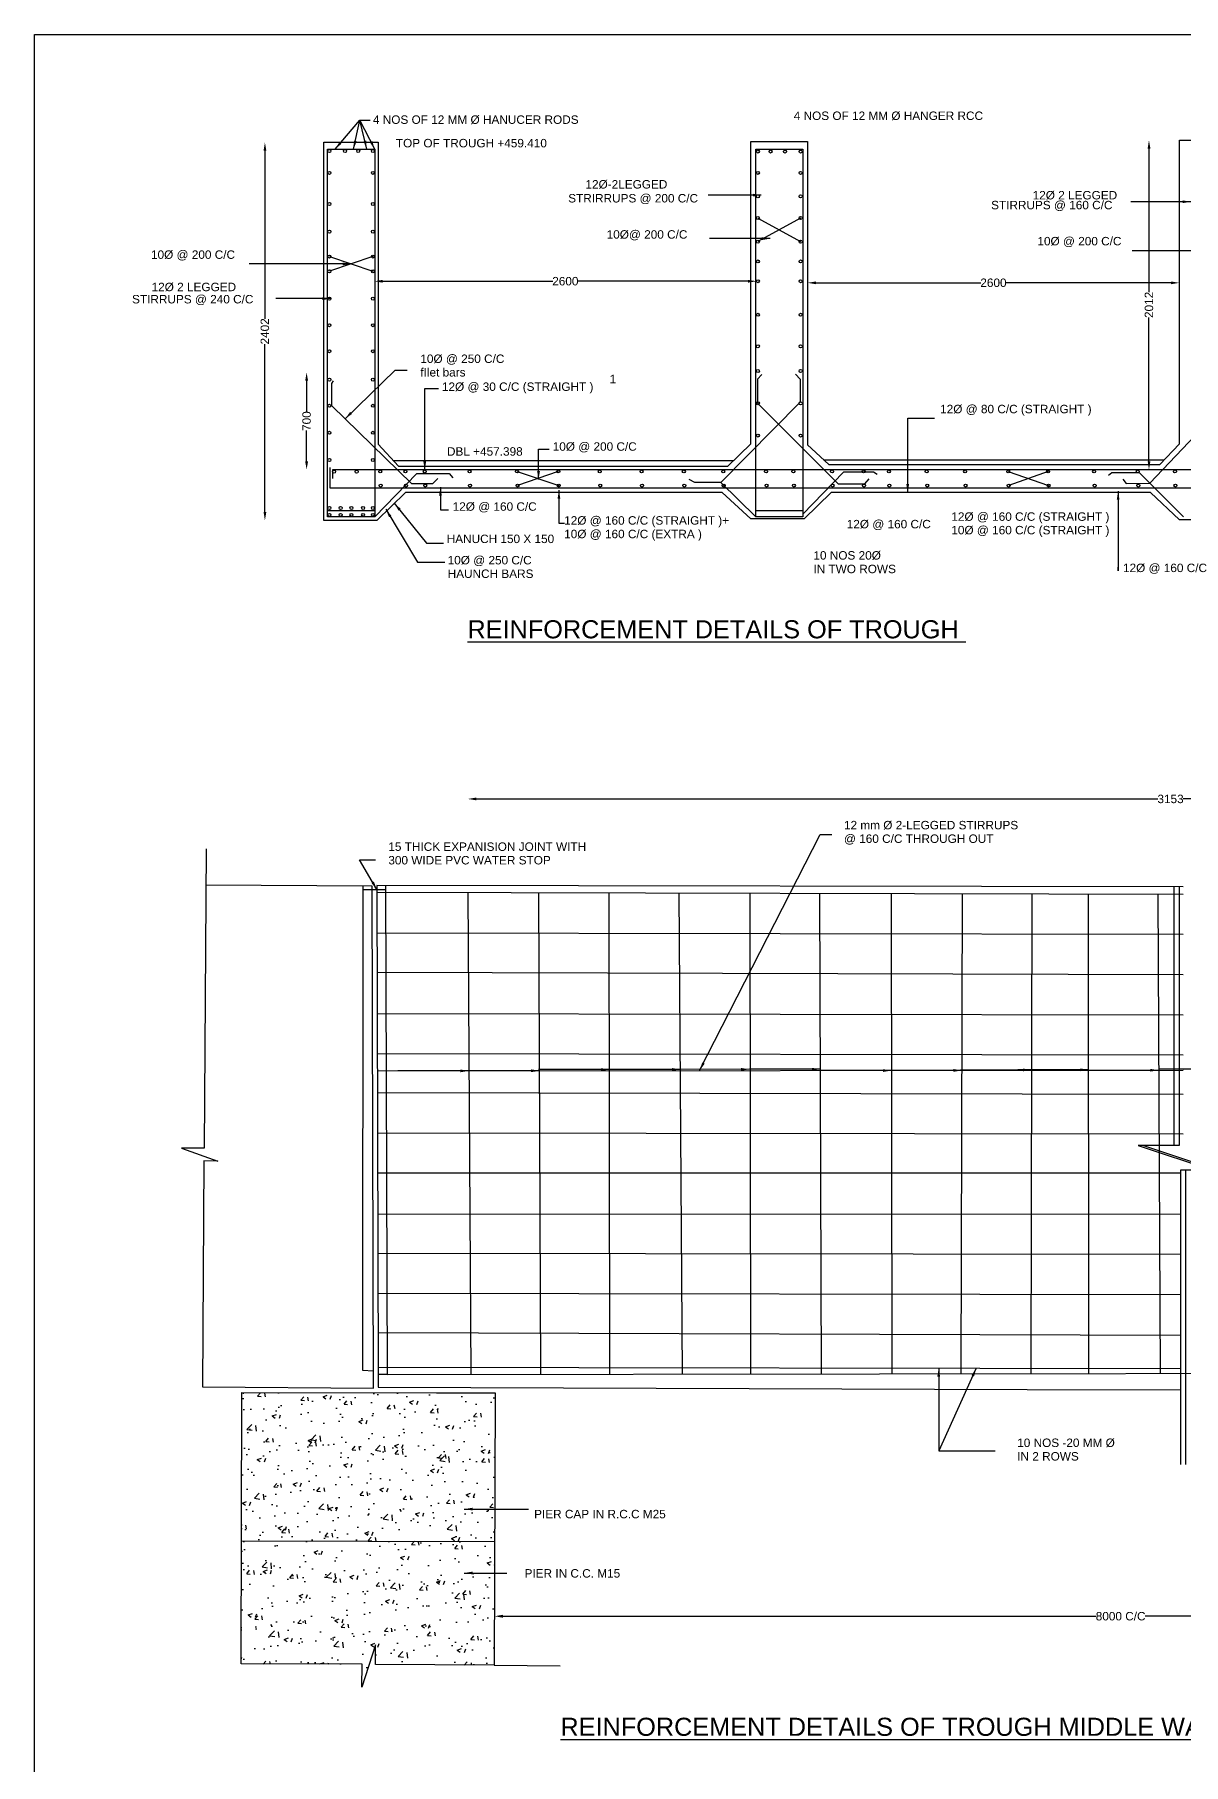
# Model space of a CAD drawing. Header units: millimetres. Extents: x 2556607 to 2590778, y 44347495 to 44371211.
# Drawn here: x 2556607 to 2566136, y 44356865 to 44371211 of the extents above; entities that cross this region are included whole.
import ezdxf

# ---------------------------------------------------------------- set-up
doc = ezdxf.new("R2010")
doc.units = ezdxf.units.MM
doc.header["$MEASUREMENT"] = 0
doc.layers.add('DRAWING', color=2, linetype='Continuous')
doc.styles.get("Standard").update_dxf_attribs({"font": 'arial.ttf', "height": 70})
doc.dimstyles.get("Standard").update_dxf_attribs({"dimtxt": 70, "dimasz": 70, "dimexe": 0.18, "dimexo": 0.0625, "dimgap": 0.09, "dimtad": 0, "dimdec": 0, "dimzin": 0, "dimdsep": 46, "dimtxsty": 'Standard', "dimcen": 0.09, "dimse1": 1, "dimse2": 1, "dimadec": 0, "dimazin": 0, "dimtfac": 1, "dimtdec": 0, "dimtofl": 0, "dimtmove": 0, "dimatfit": 3, "dimfxl": 1, "dimtolj": 1, "dimtzin": 0, "dimarcsym": 0})

# ---------------------------------------------------------------- blocks, each defined once
blk = doc.blocks.new('*D85')
at = {"layer": 'Defpoints', "color": 0, "transparency": 16777216}
for p in [(2559005, 44370318), (2558517, 44367182), (2559005, 44367182)]:
    blk.add_point(p, dxfattribs=at)
at = {"layer": 'DRAWING', "color": 0, "lineweight": -2, "transparency": 16777216}
for p, q in [((2558517, 44370248), (2558517, 44368855)), ((2558517, 44367252), (2558517, 44368645))]:
    blk.add_line(p, q, dxfattribs=at)
at = {"layer": 'DRAWING', "color": 0, "transparency": 16777216}
for points in [[(2558506, 44370248), (2558529, 44370248), (2558517, 44370318)], [(2558506, 44367252), (2558529, 44367252), (2558517, 44367182)]]:
    blk.add_solid(points, dxfattribs=at)
at = {"layer": 'DRAWING', "color": 0, "transparency": 16777216, "insert": (2558517, 44368750), "char_height": 70, "attachment_point": 5, "rotation": 90}
blk.add_mtext('\\A1;2402', dxfattribs=at)
blk = doc.blocks.new('*D86')
at = {"layer": 'Defpoints', "color": 0, "transparency": 16777216}
for p in [(2559428, 44368410), (2558863, 44367603), (2559428, 44367603)]:
    blk.add_point(p, dxfattribs=at)
at = {"layer": 'DRAWING', "color": 0, "lineweight": -2, "transparency": 16777216}
for p, q in [((2558863, 44368340), (2558863, 44368083)), ((2558863, 44367673), (2558863, 44367929))]:
    blk.add_line(p, q, dxfattribs=at)
at = {"layer": 'DRAWING', "color": 0, "transparency": 16777216}
for points in [[(2558851, 44368340), (2558875, 44368340), (2558863, 44368410)], [(2558851, 44367673), (2558875, 44367673), (2558863, 44367603)]]:
    blk.add_solid(points, dxfattribs=at)
at = {"layer": 'DRAWING', "color": 0, "transparency": 16777216, "insert": (2558863, 44368006), "char_height": 70, "attachment_point": 5, "rotation": 90}
blk.add_mtext('\\A1;700', dxfattribs=at)
blk = doc.blocks.new('*D87')
at = {"layer": 'Defpoints', "color": 0, "transparency": 16777216}
for p in [(2559425, 44369248), (2562594, 44369166), (2562594, 44369166)]:
    blk.add_point(p, dxfattribs=at)
at = {"layer": 'DRAWING', "color": 0, "lineweight": -2, "transparency": 16777216}
for p, q in [((2559495, 44369166), (2560904, 44369166)), ((2562524, 44369166), (2561115, 44369166))]:
    blk.add_line(p, q, dxfattribs=at)
at = {"layer": 'DRAWING', "color": 0, "transparency": 16777216}
for points in [[(2559495, 44369177), (2559495, 44369154), (2559425, 44369166)], [(2562524, 44369177), (2562524, 44369154), (2562594, 44369166)]]:
    blk.add_solid(points, dxfattribs=at)
at = {"layer": 'DRAWING', "color": 0, "transparency": 16777216, "insert": (2561009, 44369166), "char_height": 70, "attachment_point": 5}
blk.add_mtext('\\A1;2600', dxfattribs=at)
blk = doc.blocks.new('*D88')
at = {"layer": 'Defpoints', "color": 0, "transparency": 16777216}
for p in [(2563018, 44369166), (2566102, 44369153), (2566102, 44369077)]:
    blk.add_point(p, dxfattribs=at)
at = {"layer": 'DRAWING', "color": 0, "lineweight": -2, "transparency": 16777216}
for p, q in [((2563088, 44369153), (2564455, 44369153)), ((2566032, 44369153), (2564666, 44369153))]:
    blk.add_line(p, q, dxfattribs=at)
at = {"layer": 'DRAWING', "color": 0, "transparency": 16777216}
for points in [[(2563088, 44369164), (2563088, 44369141), (2563018, 44369153)], [(2566032, 44369164), (2566032, 44369141), (2566102, 44369153)]]:
    blk.add_solid(points, dxfattribs=at)
at = {"layer": 'DRAWING', "color": 0, "transparency": 16777216, "insert": (2564560, 44369153), "char_height": 70, "attachment_point": 5}
blk.add_mtext('\\A1;2600', dxfattribs=at)
blk = doc.blocks.new('*D89')
at = {"layer": 'Defpoints', "color": 0, "transparency": 16777216}
for p in [(2566102, 44370336), (2565850, 44367603), (2566102, 44367603)]:
    blk.add_point(p, dxfattribs=at)
at = {"layer": 'DRAWING', "color": 0, "lineweight": -2, "transparency": 16777216}
for p, q in [((2565850, 44370266), (2565850, 44369074)), ((2565850, 44367673), (2565850, 44368865))]:
    blk.add_line(p, q, dxfattribs=at)
at = {"layer": 'DRAWING', "color": 0, "transparency": 16777216}
for points in [[(2565839, 44370266), (2565862, 44370266), (2565850, 44370336)], [(2565839, 44367673), (2565862, 44367673), (2565850, 44367603)]]:
    blk.add_solid(points, dxfattribs=at)
at = {"layer": 'DRAWING', "color": 0, "transparency": 16777216, "insert": (2565850, 44368970), "char_height": 70, "attachment_point": 5, "rotation": 90}
blk.add_mtext('\\A1;2012', dxfattribs=at)
blk = doc.blocks.new('*D96')
at = {"layer": 'Defpoints', "color": 0, "transparency": 16777216}
for p in [(2571857, 44364872), (2560201, 44364098), (2571857, 44364067)]:
    blk.add_point(p, dxfattribs=at)
at = {"layer": 'DRAWING', "color": 0, "lineweight": -2, "transparency": 16777216}
for p, q in [((2560271, 44364872), (2565924, 44364872)), ((2571787, 44364872), (2566134, 44364872))]:
    blk.add_line(p, q, dxfattribs=at)
at = {"layer": 'DRAWING', "color": 0, "transparency": 16777216}
for points in [[(2560271, 44364884), (2560271, 44364861), (2560201, 44364872)], [(2571787, 44364884), (2571787, 44364861), (2571857, 44364872)]]:
    blk.add_solid(points, dxfattribs=at)
at = {"layer": 'DRAWING', "color": 0, "transparency": 16777216, "insert": (2566029, 44364872), "char_height": 70, "attachment_point": 5}
blk.add_mtext('\\A1;3153', dxfattribs=at)
blk = doc.blocks.new('*D97')
at = {"layer": 'Defpoints', "color": 0, "transparency": 16777216}
for p in [(2560421, 44358126), (2570809, 44358138), (2570809, 44358094)]:
    blk.add_point(p, dxfattribs=at)
at = {"layer": 'DRAWING', "color": 0, "lineweight": -2, "transparency": 16777216}
for p, q in [((2560491, 44358094), (2565412, 44358094)), ((2570739, 44358094), (2565818, 44358094))]:
    blk.add_line(p, q, dxfattribs=at)
at = {"layer": 'DRAWING', "color": 0, "transparency": 16777216}
for points in [[(2560491, 44358106), (2560491, 44358082), (2560421, 44358094)], [(2570739, 44358106), (2570739, 44358082), (2570809, 44358094)]]:
    blk.add_solid(points, dxfattribs=at)
at = {"layer": 'DRAWING', "color": 0, "transparency": 16777216, "insert": (2565615, 44358094), "char_height": 70, "attachment_point": 5}
blk.add_mtext('\\A1;8000 C/C', dxfattribs=at)

msp = doc.modelspace()

# ---------------------------------------------------------------- hatches: boundary and pattern name
at = {"layer": 'DRAWING'}
h = msp.add_hatch(dxfattribs=at)
h.set_pattern_fill('AR-CONC', color=0, scale=50, angle=-0.36261, style=0)
h.set_pattern_definition([(49.6373946, (-280711.33, 17086.24), (358.4243423, -33.6450713), [37.5, -412.5]), (354.6373946, (-280711.33, 17086.24), (-66.99411, 376.527587), [30, -330]), (100.0887946, (-280681.46, 17083.44), (291.4304974, 342.8822858), [31.870095, -350.571056]), (45.8215946, (-280710.7, 17186.24), (533.086085, -86.1349292), [56.25, -618.75]), (96.2729946, (-280666.3, 17179.06), (470.404403, 484.091621), [47.805144, -525.8565]), (350.8215946, (-280710.7, 17186.24), (470.404025, 484.0919884), [45, -495]), (20.6373946, (-280660.86, 17160.92), (297.173539, -203.1942117), [37.5, -412.5]), (325.6373946, (-280660.86, 17160.92), (123.9498278, 361.797837), [30, -330]), (71.0887946, (-280636.1, 17144), (421.123487, 158.6032957), [31.870095, -350.571056]), (37.1373946, (-280711.33, 17086.24), (7.1331846, 166.40511614), [0, -326, 0, -335, 0, -331.25]), (7.1373946, (-280711.33, 17086.24), (132.7801748, 196.3694737), [0, -191, 0, -318.5, 0, -126.25]), (327.1373946, (-280822.83, 17086.95), (266.8345024, -12.96638865), [0, -125, 0, -390, 0, -517.5]), (317.1373946, (-280872.83, 17087.26), (291.9040083, 48.2061081), [0, -162.5, 0, -259, 0, -367.5])])
h.paths.add_polyline_path([(2560422.3, 44358713.3), (2560425.8, 44359947.8), (2559939.2, 44359948.1), (2558325.5, 44359949), (2558322.1, 44358719.3)])
h.paths.add_polyline_path([(2558322.1, 44358719.3), (2558319.3, 44357698.5), (2559322.7, 44357695.7), (2559321.5, 44357504.7), (2559434.8, 44357857.5), (2559433.7, 44357694.2), (2560419.4, 44357687.9), (2560422.3, 44358713.3)])

# ---------------------------------------------------------------- linework, layer by layer
at = {"layer": 'DRAWING', "color": 0}
msp.add_lwpolyline([(2590778.2, 44347495), (2556606.7, 44347495), (2556606.7, 44371211.5), (2590778.2, 44371211.5)], close=True, dxfattribs=at)
for points in [[(2559004.9, 44367181.8), (2559004.9, 44370318.3), (2559456.9, 44370318.3), (2559456.9, 44367814.8), (2559625.4, 44367632.3), (2562355.9, 44367632.3), (2562548.4, 44367817.3), (2562548.4, 44370323.8), (2563018.4, 44370323.8), (2563018.4, 44367809.3), (2563193.4, 44367645.8), (2565939.4, 44367645.8), (2566102.4, 44367816.8), (2566102.4, 44370336.3), (2566568.4, 44370336.3)], [(2559036.9, 44367212.8), (2559036.9, 44370261.3), (2559428.4, 44370261.3), (2559428.4, 44367212.8), (2559036.9, 44367212.8)], [(2562587.9, 44367212.8), (2562587.9, 44370261.3), (2562979.4, 44370261.3), (2562979.4, 44367212.8), (2562587.9, 44367212.8)], [(2562960.9, 44369690.3), (2562606.4, 44369494.3)], [(2562606.4, 44369690.3), (2562960.9, 44369494.3)], [(2559412.4, 44369370.3), (2559051.9, 44369248.3)], [(2559051.9, 44369370.3), (2559412.4, 44369248.3)], [(2565632.9, 44367525.3), (2565660.4, 44367487.8), (2565857.9, 44367492.2), (2566504.9, 44368171.3), (2566504.9, 44368371.8), (2566469.4, 44368410.3)], [(2559951.9, 44367528.8), (2559908.4, 44367485.3), (2559736.9, 44367485.3), (2559071.4, 44368132.8), (2559071.4, 44368318.3), (2559086.4, 44368338.8)], [(2562917.9, 44368394.3), (2562955.9, 44368352.8), (2562955.9, 44368162.8), (2562298.9, 44367497.3), (2562082.4, 44367497.3), (2562037.4, 44367520.8)], [(2562639.9, 44368393.3), (2562602.4, 44368354.8), (2562602.4, 44368153.8), (2563272.9, 44367486.3), (2563491.9, 44367486.3), (2563528.9, 44367527.8)], [(2559055.9, 44367621.3), (2559055.9, 44367453.3), (2566506.4, 44367453.3), (2566506.4, 44367567.8)], [(2566482.9, 44367500.8), (2566482.9, 44367602.8), (2559076.9, 44367602.8), (2559076.9, 44367528.8)], [(2559428.4, 44367212.8), (2559776.9, 44367570.3), (2560044.4, 44367570.3), (2560076.9, 44367536.3)], [(2559581.7, 44367679.6), (2562406.2, 44367680.6)], [(2560608.4, 44367588.8), (2560954.4, 44367471.3)], [(2560950.4, 44367588.8), (2560612.4, 44367471.3)], [(2563595.9, 44367562.3), (2563564.4, 44367581.3), (2563314.9, 44367581.3), (2562979.4, 44367234.8)], [(2563151.7, 44367684.7), (2565975.8, 44367683.9)], [(2564682.4, 44367588.8), (2565017.4, 44367471.3)], [(2565013.4, 44367588.8), (2564686.4, 44367471.3)], [(2565513.9, 44367556.8), (2565542.4, 44367580.3), (2565769.9, 44367580.3), (2566136.9, 44367212.8)], [(2566568.4, 44367185.8), (2566104.4, 44367185.8), (2565863.4, 44367413.3), (2563212.9, 44367413.3), (2562990.9, 44367195.3), (2562547.9, 44367195.3), (2562310.9, 44367414.3), (2559683.9, 44367414.3), (2559445.9, 44367181.8), (2559004.9, 44367181.8)], [(2562587.9, 44367212.8), (2562298.9, 44367497.3)], [(2559036.9, 44367264.8), (2559428.4, 44367264.8)], [(2562587.9, 44367264.8), (2562979.4, 44367264.8)], [(2558029.8, 44364459.3), (2558014, 44361975.7), (2557825.1, 44361976.9), (2558126.9, 44361869.5), (2558011.4, 44361870.2), (2557999.5, 44359995.3), (2559416.7, 44359986.3), (2559407.1, 44364147.8), (2558027.8, 44364156.5)], [(2559416.4, 44360126.7), (2559328.9, 44360132.1), (2559332.2, 44364148.3)], [(2559332.1, 44364120.8), (2559518.1, 44364121.4)], [(2559446, 44364155.7), (2559457, 44360101.1)], [(2566132.7, 44364144.7), (2559446, 44364155.7)], [(2559446.2, 44364099.7), (2566132.7, 44364083)], [(2559517.9, 44364155.6), (2559530.8, 44360099), (2559457, 44360098.7)], [(2559530.8, 44360099), (2571783.7, 44360115.9), (2571786.9, 44364108.9)], [(2566057.1, 44364142.7), (2566057.1, 44361996.9), (2565761, 44361996.9), (2566375.9, 44361792.8), (2566111.7, 44361792.8), (2566111.7, 44359351.5)], [(2566099.4, 44364142.7), (2566099.4, 44361996.9), (2565803.3, 44361996.9), (2566418.2, 44361792.8), (2566154, 44361792.8), (2566154, 44359351.5)], [(2560200.9, 44364097.8), (2560224.5, 44360100)], [(2560805.9, 44360100.8), (2560789.4, 44364096.3)], [(2561370.1, 44364094.9), (2561375.6, 44360101.5)], [(2561980.4, 44360102.4), (2561952.7, 44364093.4)], [(2562539.3, 44364092), (2562544.8, 44360103.1)], [(2563133.1, 44360104), (2563118.9, 44364090.5)], [(2563711.9, 44364089), (2563717.4, 44360104.8)], [(2564292.1, 44360105.5), (2564302.1, 44364087.5)], [(2564879.6, 44364086.1), (2564868.9, 44360106.3)], [(2565352.1, 44360107), (2565348.9, 44364084.9)], [(2565923.3, 44364083.5), (2565941.6, 44360111.2)], [(2559447.1, 44363761.4), (2566133, 44363751.1)], [(2566133.3, 44363414.1), (2559448, 44363434.1)], [(2559448.9, 44363093.6), (2566133.6, 44363081.6)], [(2566133.9, 44362746.9), (2559449.8, 44362757.8)], [(2559450.2, 44362616.8), (2566134, 44362622.6)], [(2566134.1, 44362420.5), (2559450.7, 44362434.7)], [(2559451.6, 44362103.1), (2566134.4, 44362095)], [(2566114.3, 44361768.6), (2559452.5, 44361767.5)], [(2559453.4, 44361428.9), (2566113.8, 44361430.2)], [(2566113.2, 44361095.1), (2559454.3, 44361103.5)], [(2559455.2, 44360772.4), (2566112.7, 44360761.7)], [(2566112.1, 44360422.9), (2559456.1, 44360444)], [(2559457, 44360098.7), (2559456.3, 44359992.8), (2564838.7, 44359975.9), (2566111.4, 44359971.9), (2566115.3, 44359971.9)], [(2559456.8, 44360159.2), (2566111.7, 44360148.5)], [(2559457, 44360101.1), (2559457, 44360098.7)], [(2558319.3, 44357698.5), (2558325.5, 44359949)], [(2558325.5, 44359949), (2559939.2, 44359948.1), (2560425.8, 44359947.8), (2560419.4, 44357687.9), (2560966.2, 44357683.4), (2560966.2, 44357683.4)], [(2558322.1, 44358719.3), (2560422.3, 44358713.3)], [(2560419.4, 44357687.9), (2559433.7, 44357694.2), (2559434.8, 44357857.5), (2559321.5, 44357504.7), (2559322.7, 44357695.7), (2558319.3, 44357698.5)]]:
    msp.add_lwpolyline(points, dxfattribs=at)
for centre in [(2559051.9, 44370246.3), (2559181.9, 44370246.3), (2559290.9, 44370246.3), (2559412.4, 44370246.3), (2562606.4, 44370241.3), (2562710.9, 44370241.3), (2562831.4, 44370241.3), (2562960.9, 44370241.3), (2559051.9, 44370064.8), (2559412.4, 44370064.8), (2562606.4, 44370064.8), (2562960.9, 44370064.8), (2562606.4, 44369869.8), (2562960.9, 44369869.8), (2559051.9, 44369806.8), (2559412.4, 44369806.8), (2562606.4, 44369690.3), (2562960.9, 44369690.3), (2559051.9, 44369577.3), (2559412.4, 44369577.3), (2562606.4, 44369494.3), (2562960.9, 44369494.3), (2559051.9, 44369370.3), (2559412.4, 44369370.3), (2562606.4, 44369329.8), (2562960.9, 44369329.8), (2559051.9, 44369248.3), (2559412.4, 44369248.3), (2562606.4, 44369165.8), (2562960.9, 44369165.8), (2559051.9, 44369021.8), (2559412.4, 44369021.8), (2562606.4, 44368887.8), (2562960.9, 44368887.8), (2559051.9, 44368801.3), (2559412.4, 44368801.3), (2559051.9, 44368585.3), (2559412.4, 44368585.3), (2562606.4, 44368626.3), (2562960.9, 44368626.3), (2562606.4, 44368421.3), (2562960.9, 44368421.3), (2559051.9, 44368349.8), (2559412.4, 44368349.8), (2559051.9, 44368132.8), (2559412.4, 44368132.8), (2562606.4, 44368153.8), (2562960.9, 44368153.8), (2559051.9, 44367908.8), (2559412.4, 44367908.8), (2562606.4, 44367886.3), (2562960.9, 44367886.3), (2559051.9, 44367683.8), (2559412.4, 44367683.8), (2559091.4, 44367586.8), (2559277.9, 44367586.8), (2559473.4, 44367588.8), (2559682.9, 44367588.8), (2559842.9, 44367588.8), (2560214.4, 44367588.8), (2560608.4, 44367588.8), (2560950.4, 44367588.8), (2561294.4, 44367588.8), (2561641.4, 44367588.8), (2561991.9, 44367588.8), (2562318.4, 44367588.8), (2562673.9, 44367588.8), (2562900.4, 44367588.8), (2563221.4, 44367588.8), (2563482.4, 44367588.8), (2563692.9, 44367588.8), (2564006.4, 44367588.8), (2564324.9, 44367588.8), (2564682.4, 44367588.8), (2565013.4, 44367588.8), (2565395.4, 44367588.8), (2565757.4, 44367588.8), (2566065.9, 44367588.8), (2559477.4, 44367471.3), (2559686.9, 44367471.3), (2559846.9, 44367471.3), (2560218.4, 44367471.3), (2560612.4, 44367471.3), (2560954.4, 44367471.3), (2561298.4, 44367471.3), (2561645.4, 44367471.3), (2561995.9, 44367471.3), (2562322.4, 44367471.3), (2562677.9, 44367471.3), (2562904.4, 44367471.3), (2563225.4, 44367471.3), (2563486.4, 44367471.3), (2563696.9, 44367471.3), (2564010.4, 44367471.3), (2564328.9, 44367471.3), (2564686.4, 44367471.3), (2565017.4, 44367471.3), (2565399.4, 44367471.3), (2565761.4, 44367471.3), (2566069.9, 44367471.3), (2559051.9, 44367285.8), (2559144.9, 44367285.8), (2559234.9, 44367285.8), (2559331.4, 44367285.8), (2559412.4, 44367285.8), (2559051.9, 44367228.3), (2559144.9, 44367228.3), (2559234.9, 44367228.3), (2559331.4, 44367228.3), (2559412.4, 44367228.3)]:
    msp.add_circle(centre, 12.5, dxfattribs=at)

# ---------------------------------------------------------------- texts
for s, height, p in [('4 NOS OF 12 MM Ø HANGER RCC ', 70, (2562903.6, 44370503.4)), ('4 NOS OF 12 MM Ø HANUCER RODS ', 70, (2559413, 44370471.2)), ('TOP OF TROUGH +459.410', 70, (2559603.5, 44370276.3)), ('12Ø-2LEGGED ', 70, (2561176, 44369934.9)), ('STRIRRUPS @ 200 C/C', 70, (2561032.7, 44369819.3)), ('12Ø 2 LEGGED', 70, (2564885.3, 44369844.5)), ('STIRRUPS @ 160 C/C', 70, (2564540.6, 44369762.6)), ('10Ø@ 200 C/C ', 70, (2561351.7, 44369519)), ('10Ø @ 200 C/C', 70, (2557572.2, 44369351.7)), ('10Ø @ 200 C/C', 70, (2564924.8, 44369463.4)), ('12Ø 2 LEGGED ', 70, (2557577.1, 44369083.5)), ('STIRRUPS @ 240 C/C ', 70, (2557415.1, 44368982.1)), ('10Ø @ 250 C/C ', 70, (2559806.4, 44368488.1)), ('fIlet bars ', 70, (2559806.4, 44368375.6)), ('12Ø @ 30 C/C (STRAIGHT ) ', 70, (2559985.4, 44368256.5)), ('1', 70, (2561376, 44368320.5)), ('12Ø @ 80 C/C (STRAIGHT )', 70, (2564117.9, 44368071)), ('10Ø @ 200 C/C', 70, (2560904.2, 44367760.2)), ('DBL +457.398', 70, (2560027.3, 44367719.3)), ('12Ø @ 160 C/C ', 70, (2560074.5, 44367262.4)), ('12Ø @ 160 C/C (STRAIGHT )+', 70, (2560999.4, 44367147.2)), ('12Ø @ 160 C/C', 70, (2563343.2, 44367116.6)), ('12Ø @ 160 C/C (STRAIGHT )', 70, (2564210.7, 44367179.2)), ('10Ø @ 160 C/C (STRAIGHT )', 70, (2564210.7, 44367066.8)), ('HANUCH 150 X 150 ', 70, (2560025.1, 44366994.5)), ('10Ø @ 160 C/C (EXTRA )', 70, (2560999.4, 44367034.8)), ('10Ø @ 250 C/C', 70, (2560032.9, 44366817.6)), ('10 NOS 20Ø', 70, (2563066.8, 44366857.3)), ('12Ø @ 160 C/C ', 70, (2565634.5, 44366753.7)), ('HAUNCH BARS ', 70, (2560032.9, 44366705.1)), ('IN TWO ROWS', 70, (2563066.8, 44366744.8)), ('%%UREINFORCEMENT DETAILS OF TROUGH ', 150, (2560197.2, 44366204.4)), ('12 mm Ø 2-LEGGED STIRRUPS', 70, (2563320.1, 44364620.2)), ('@ 160 C/C THROUGH OUT ', 70, (2563320.1, 44364507.7)), ('300 WIDE PVC WATER STOP ', 70, (2559540.9, 44364329.2)), ('15 THICK EXPANISION JOINT WITH ', 70, (2559540.9, 44364441.7)), ('10 NOS -20 MM Ø', 70, (2564757.2, 44359497.7)), ('IN 2 ROWS ', 70, (2564757.2, 44359385.3)), ('PIER CAP IN R.C.C M25', 70, (2560750, 44358906.3)), ('PIER IN C.C. M15 ', 70, (2560670.9, 44358414.7)), ('%%UREINFORCEMENT DETAILS OF TROUGH MIDDLE WALL (FOR BOTH INNER & OUTER FACE ) ', 150, (2560968.3, 44357102.3))]:
    msp.add_text(s, height=height, dxfattribs=at).set_placement(p)

# ---------------------------------------------------------------- dimensions: what is measured, and where the dimension line sits
for base, p1, p2, text, picture, middle in [((2558517.4, 44367181.8), (2559004.9, 44370318.3), (2559004.9, 44367181.8), '2402', '*D85', (2558517.4, 44368750)), ((2565850.3, 44367602.8), (2566102.4, 44370336.3), (2566102.4, 44367602.8), '2012', '*D89', (2565850.3, 44368969.5)), ((2558863.1, 44367602.8), (2559428.4, 44368409.7), (2559428.4, 44367602.8), '700', '*D86', (2558863.1, 44368006.2))]:
    dim = msp.add_linear_dim(base=base, p1=p1, p2=p2, angle=90, text=text, dimstyle='Standard', dxfattribs=at)
    dim.commit()
    dim.dimension.update_dxf_attribs({"geometry": picture, "text_midpoint": middle})
for base, p1, p2, text, picture, middle in [((2562593.9, 44369165.8), (2559424.9, 44369248.3), (2562593.9, 44369165.8), '2600', '*D87', (2561009.4, 44369165.8)), ((2566102.4, 44369152.7), (2563018.4, 44369165.8), (2566102.4, 44369076.5), '2600', '*D88', (2564560.4, 44369152.7)), ((2571857.2, 44364872.3), (2560200.9, 44364097.8), (2571857.2, 44364067.3), '3153', '*D96', (2566029.1, 44364872.3)), ((2570809.1, 44358093.9), (2560420.6, 44358126.1), (2570809.1, 44358138.4), '8000 C/C', '*D97', (2565614.8, 44358093.9))]:
    dim = msp.add_linear_dim(base=base, p1=p1, p2=p2, text=text, dimstyle='Standard', dxfattribs=at)
    dim.commit()
    dim.dimension.update_dxf_attribs({"geometry": picture, "text_midpoint": middle})

# ---------------------------------------------------------------- leaders
for points, override in [([(2559099.4, 44370261.3), (2559305.3, 44370501.6), (2559390.8, 44370501.6)], {"dimgap": 0.09, "dimtad": 0}), ([(2559252, 44370261.3), (2559305.3, 44370501.6)], {"dimgap": 0.09, "dimtad": 0}), ([(2559361.8, 44370261.3), (2559305.3, 44370501.6)], {"dimgap": 0.09, "dimtad": 0}), ([(2559428.4, 44370261.3), (2559305.3, 44370501.6)], {"dimgap": 0.09, "dimtad": 0}), ([(2562634.7, 44369880), (2562193.1, 44369880)], {"dimgap": 0.09, "dimtad": 0}), ([(2566198.7, 44369825.2), (2565699.7, 44369825.2)], {"dimgap": 0.09, "dimtad": 0}), ([(2562708.7, 44369519.2), (2562206.1, 44369519.2)], {"dimgap": 0.09, "dimtad": 0}), ([(2566425.5, 44369417.3), (2565710.1, 44369417.3)], {"dimgap": 0.09, "dimtad": 0}), ([(2559232.2, 44369309.3), (2558386.3, 44369309.3)], {"dimgap": 0.09, "dimtad": 0}), ([(2559064.4, 44369021.8), (2558608.6, 44369021.8)], {"dimgap": 0.09, "dimtad": 0}), ([(2559182, 44368025.2), (2559597.1, 44368427.9), (2559696.9, 44368427.9)], {"dimasz": 70, "dimgap": 0.09, "dimtad": 0}), ([(2559842.9, 44367601.3), (2559842.9, 44368276.8), (2559957.9, 44368276.8)], {"dimgap": 0.09, "dimtad": 0}), ([(2563848.9, 44367413.3), (2563848.9, 44368029.9), (2564070.3, 44368029.9)], {"dimgap": 0.09, "dimtad": 0}), ([(2560786.7, 44367521.3), (2560786.7, 44367771.9), (2560876.2, 44367771.9)], {"dimgap": 0.09, "dimtad": 0}), ([(2559973.2, 44367457.9), (2559973.2, 44367271.4), (2560039.4, 44367271.4)], {"dimgap": 0.09, "dimtad": 0}), ([(2560955.9, 44367432.8), (2560955.9, 44367160.8), (2561002.6, 44367160.8)], {"dimgap": 0.09, "dimtad": 0}), ([(2565594.3, 44367424.1), (2565594.3, 44366764.4), (2565594.3, 44366793.7)], {"dimgap": 0.09, "dimtad": 0}), ([(2559520.2, 44367275.2), (2559782.7, 44366836.2), (2560008.2, 44366836.2)], {"dimgap": 0.09, "dimtad": 0}), ([(2559590.2, 44367325.8), (2559858.5, 44366993.6), (2559998.5, 44366993.6)], {"dimgap": 0.09, "dimtad": 0}), ([(2562122.7, 44362619.1), (2563123.9, 44364577.4), (2563218.4, 44364577.4)], {"dimgap": 0.09, "dimtad": 0}), ([(2559446.1, 44364121.2), (2559300.9, 44364367.1), (2559435.1, 44364367.1)], {"dimgap": 0.09, "dimtad": 0}), ([(2560207.7, 44362617), (2559620, 44362616.1)], {"dimgap": 0.09, "dimtad": 0}), ([(2560795.5, 44362618), (2560207.7, 44362617)], {"dimgap": 0.09, "dimtad": 0}), ([(2561375, 44362628.1), (2560787.3, 44362627.2)], {"dimgap": 0.09, "dimtad": 0}), ([(2561962.8, 44362629.1), (2561375, 44362628.1)], {"dimgap": 0.09, "dimtad": 0}), ([(2562536.3, 44362630), (2561948.5, 44362629)], {"dimgap": 0.09, "dimtad": 0}), ([(2563124.1, 44362630.9), (2562536.3, 44362630)], {"dimgap": 0.09, "dimtad": 0}), ([(2563713.9, 44362619.9), (2563126.1, 44362618.9)], {"dimgap": 0.09, "dimtad": 0}), ([(2564298.4, 44362621), (2563710.7, 44362620)], {"dimgap": 0.09, "dimtad": 0}), ([(2564875.7, 44362625), (2564287.9, 44362624)], {"dimgap": 0.09, "dimtad": 0}), ([(2565350.1, 44362625.8), (2564762.3, 44362624.8)], {"dimgap": 0.09, "dimtad": 0}), ([(2565930.1, 44362622.4), (2565342.3, 44362621.4)], {"dimgap": 0.09, "dimtad": 0}), ([(2566518.5, 44362630.9), (2565930.7, 44362630)], {"dimgap": 0.09, "dimtad": 0}), ([(2564105.8, 44360151.8), (2564105.8, 44359464.8), (2564574.9, 44359464.8)], {"dimgap": 0.09, "dimtad": 0}), ([(2564417.2, 44360151.3), (2564105.8, 44359464.8)], {"dimgap": 0.09, "dimtad": 0}), ([(2560170.4, 44358982.7), (2560703.8, 44358982.7)], {"dimgap": 0.09, "dimtad": 0}), ([(2560170.4, 44358452.6), (2560524.2, 44358452.6)], {"dimgap": 0.09, "dimtad": 0})]:
    msp.add_leader(points, dimstyle='Standard', override=override, dxfattribs=at)

doc.saveas('drawing.dxf')
